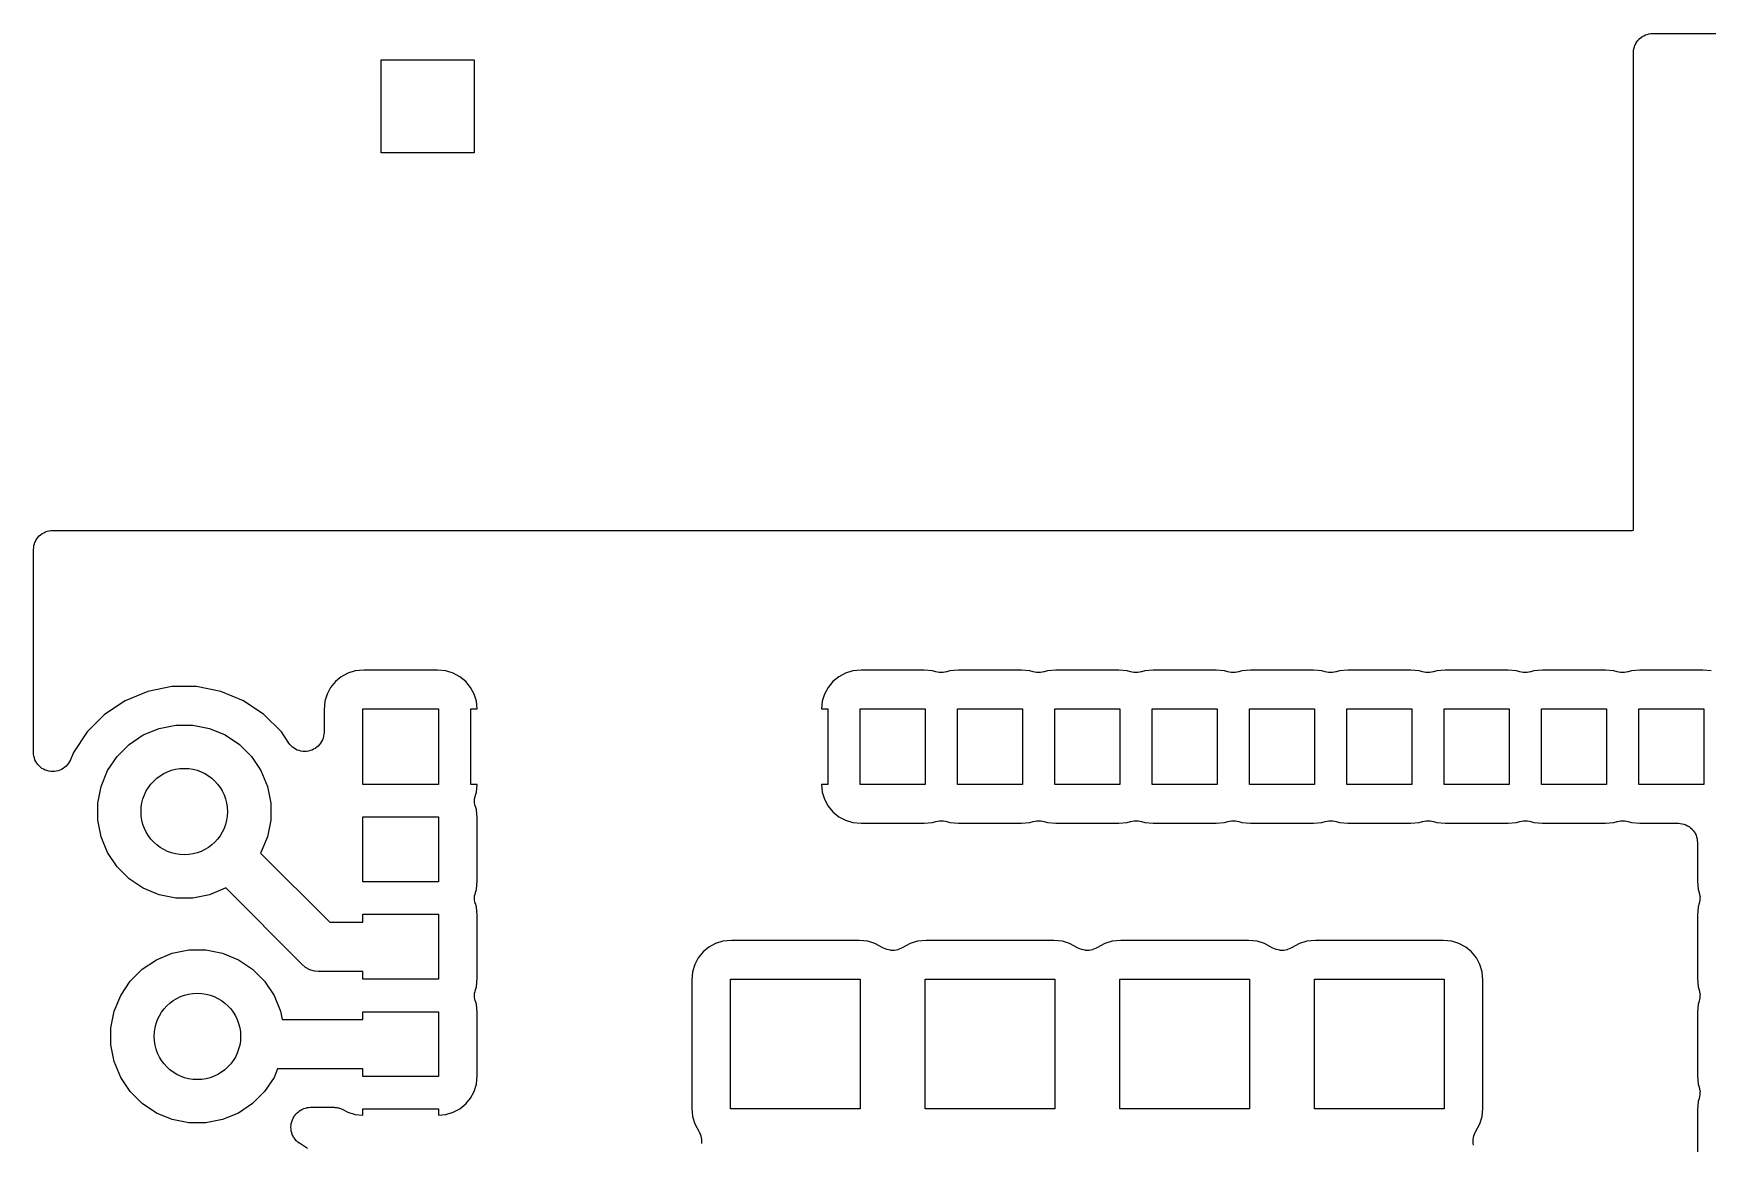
# Model space of a CAD drawing. Extents: x 1.98 to 5.9, y -3.93 to -1.98.
# Drawn here: x 1.9765 to 2.2812, y -2.1785 to -1.9765 of the extents above; entities that cross this region are included whole.
import ezdxf

# ---------------------------------------------------------------- set-up
doc = ezdxf.new("R2010")
doc.units = 0
doc.header["$MEASUREMENT"] = 0
doc.layers.add('BLACK', color=7, linetype='CONTINUOUS')

msp = doc.modelspace()

# ---------------------------------------------------------------- linework, layer by layer
at = {"layer": 'BLACK', "linetype": 'CONTINUOUS'}
for p, q in [((2.26854, -1.97776), (2.26875, -1.9775)), ((2.26875, -1.9775), (2.26876, -1.9775)), ((2.26876, -1.9775), (2.26877, -1.97749)), ((2.26877, -1.97749), (2.26902, -1.97728)), ((2.26902, -1.97728), (2.26928, -1.97707)), ((2.26928, -1.97707), (2.26929, -1.97707)), ((2.26929, -1.97707), (2.2693, -1.97706)), ((2.2693, -1.97706), (2.26959, -1.97691)), ((2.26959, -1.97691), (2.26988, -1.97675)), ((2.26988, -1.97675), (2.26989, -1.97675)), ((2.26989, -1.97675), (2.26991, -1.97674)), ((2.26991, -1.97674), (2.27022, -1.97665)), ((2.27022, -1.97665), (2.27054, -1.97655)), ((2.27054, -1.97655), (2.27055, -1.97655)), ((2.27055, -1.97655), (2.27056, -1.97655)), ((2.27056, -1.97655), (2.27089, -1.97652)), ((2.27089, -1.97652), (2.27122, -1.97649)), ((2.27122, -1.97649), (4.67924, -1.97649)), ((2.26772, -1.97994), (2.26775, -1.97961)), ((2.26772, -1.97996), (2.26772, -1.97994)), ((2.26772, -1.97999), (2.26772, -1.97996)), ((2.26772, -1.97996), (2.26772, -1.97996)), ((2.26772, -1.97996), (2.26772, -1.97996)), ((2.26772, -2.06676), (2.26772, -1.97999)), ((2.26775, -1.97961), (2.26779, -1.97928)), ((2.26779, -1.97926), (2.26789, -1.97895)), ((2.26779, -1.97927), (2.26779, -1.97926)), ((2.26779, -1.97928), (2.26779, -1.97927)), ((2.26789, -1.97895), (2.26799, -1.97863)), ((2.26799, -1.97863), (2.268, -1.97862)), ((2.268, -1.97861), (2.26816, -1.97832)), ((2.268, -1.97862), (2.268, -1.97861)), ((2.26816, -1.97832), (2.26831, -1.97803)), ((2.26831, -1.97803), (2.26832, -1.97802)), ((2.26832, -1.97802), (2.26833, -1.97801)), ((2.26833, -1.97801), (2.26854, -1.97776)), ((2.03976, -1.99823), (2.03976, -1.9813)), ((2.03976, -1.9813), (2.05669, -1.9813)), ((2.05669, -1.9813), (2.05669, -1.99823)), ((2.05669, -1.99823), (2.03976, -1.99823)), ((1.97677, -2.06905), (1.97693, -2.06876)), ((1.97693, -2.06876), (1.97709, -2.06847)), ((1.97709, -2.06846), (1.9771, -2.06845)), ((1.97709, -2.06847), (1.97709, -2.06846)), ((1.9771, -2.06845), (1.97731, -2.0682)), ((1.97731, -2.0682), (1.97752, -2.06795)), ((1.97752, -2.06795), (1.97753, -2.06794)), ((1.97753, -2.06794), (1.97754, -2.06793)), ((1.97754, -2.06793), (1.97779, -2.06772)), ((1.97779, -2.06772), (1.97805, -2.06751)), ((1.97805, -2.06751), (1.97806, -2.06751)), ((1.97806, -2.06751), (1.97807, -2.0675)), ((1.97807, -2.0675), (1.97836, -2.06735)), ((1.97836, -2.06735), (1.97865, -2.06719)), ((1.97865, -2.06719), (1.97867, -2.06719)), ((1.97867, -2.06719), (1.97868, -2.06718)), ((1.97868, -2.06718), (1.97899, -2.06709)), ((1.97899, -2.06709), (1.97931, -2.067)), ((1.97931, -2.067), (1.97932, -2.06699)), ((1.97932, -2.06699), (1.97933, -2.06699)), ((1.97933, -2.06699), (1.97966, -2.06696)), ((1.97966, -2.06696), (1.97999, -2.06693)), ((1.97999, -2.06693), (2.26754, -2.06693)), ((2.26754, -2.06693), (2.2677, -2.06691)), ((2.2677, -2.06691), (2.26772, -2.06676)), ((1.97649, -2.07038), (1.97653, -2.07005)), ((1.97649, -2.0704), (1.97649, -2.07038)), ((1.97649, -2.07041), (1.97649, -2.0704)), ((1.97649, -2.0704), (1.97649, -2.0704)), ((1.97649, -2.07043), (1.97649, -2.07041)), ((1.97649, -2.10734), (1.97649, -2.07043)), ((1.97653, -2.07005), (1.97656, -2.06973)), ((1.97656, -2.0697), (1.97666, -2.06939)), ((1.97656, -2.06971), (1.97656, -2.0697)), ((1.97656, -2.06973), (1.97656, -2.06971)), ((1.97666, -2.06939), (1.97676, -2.06907)), ((1.97676, -2.06907), (1.97677, -2.06906)), ((1.97677, -2.06906), (1.97677, -2.06905)), ((2.03373, -2.09291), (2.03251, -2.09356)), ((2.03505, -2.09251), (2.03373, -2.09291)), ((2.03659, -2.09236), (2.03505, -2.09251)), ((2.05002, -2.09236), (2.03659, -2.09236)), ((2.05157, -2.09251), (2.05002, -2.09236)), ((2.05289, -2.09291), (2.05157, -2.09251)), ((2.0541, -2.09356), (2.05289, -2.09291)), ((2.12428, -2.09291), (2.12306, -2.09356)), ((2.1256, -2.09251), (2.12428, -2.09291)), ((2.12714, -2.09236), (2.1256, -2.09251)), ((2.13861, -2.09236), (2.12714, -2.09236)), ((2.14015, -2.09251), (2.13861, -2.09236)), ((2.14072, -2.09268), (2.14015, -2.09251)), ((2.14103, -2.09274), (2.14072, -2.09268)), ((2.14135, -2.09281), (2.14103, -2.09274)), ((2.14137, -2.09281), (2.14135, -2.09281)), ((2.14139, -2.09282), (2.14137, -2.09281)), ((2.14171, -2.09282), (2.14139, -2.09282)), ((2.14203, -2.09282), (2.14171, -2.09282)), ((2.14205, -2.09282), (2.14203, -2.09282)), ((2.14207, -2.09282), (2.14205, -2.09282)), ((2.14239, -2.09275), (2.14207, -2.09282)), ((2.1427, -2.0927), (2.14239, -2.09275)), ((2.14274, -2.09268), (2.1427, -2.0927)), ((2.14275, -2.09268), (2.14274, -2.09268)), ((2.14274, -2.09268), (2.14274, -2.09268)), ((2.14274, -2.09268), (2.14274, -2.09268)), ((2.14331, -2.09251), (2.14275, -2.09268)), ((2.14486, -2.09236), (2.14331, -2.09251)), ((2.15632, -2.09236), (2.14486, -2.09236)), ((2.15787, -2.09251), (2.15632, -2.09236)), ((2.15843, -2.09268), (2.15787, -2.09251)), ((2.15875, -2.09274), (2.15843, -2.09268)), ((2.15906, -2.09281), (2.15875, -2.09274)), ((2.15908, -2.09281), (2.15906, -2.09281)), ((2.1591, -2.09282), (2.15908, -2.09281)), ((2.15942, -2.09282), (2.1591, -2.09282)), ((2.15975, -2.09282), (2.15942, -2.09282)), ((2.15977, -2.09282), (2.15975, -2.09282)), ((2.15979, -2.09282), (2.15977, -2.09282)), ((2.1601, -2.09275), (2.15979, -2.09282)), ((2.16042, -2.0927), (2.1601, -2.09275)), ((2.16046, -2.09268), (2.16042, -2.0927)), ((2.16103, -2.09251), (2.16046, -2.09268)), ((2.16046, -2.09268), (2.16046, -2.09268)), ((2.16046, -2.09268), (2.16046, -2.09268)), ((2.16046, -2.09268), (2.16046, -2.09268)), ((2.16257, -2.09236), (2.16103, -2.09251)), ((2.17404, -2.09236), (2.16257, -2.09236)), ((2.17558, -2.09251), (2.17404, -2.09236)), ((2.17615, -2.09268), (2.17558, -2.09251)), ((2.17646, -2.09274), (2.17615, -2.09268)), ((2.17678, -2.09281), (2.17646, -2.09274)), ((2.1768, -2.09281), (2.17678, -2.09281)), ((2.17682, -2.09282), (2.1768, -2.09281)), ((2.17714, -2.09282), (2.17682, -2.09282)), ((2.17746, -2.09282), (2.17714, -2.09282)), ((2.17748, -2.09282), (2.17746, -2.09282)), ((2.1775, -2.09282), (2.17748, -2.09282)), ((2.17782, -2.09275), (2.1775, -2.09282)), ((2.17813, -2.0927), (2.17782, -2.09275)), ((2.17817, -2.09268), (2.17813, -2.0927)), ((2.17818, -2.09268), (2.17817, -2.09268)), ((2.17817, -2.09268), (2.17817, -2.09268)), ((2.17817, -2.09268), (2.17817, -2.09268)), ((2.17875, -2.09251), (2.17818, -2.09268)), ((2.18029, -2.09236), (2.17875, -2.09251)), ((2.19176, -2.09236), (2.18029, -2.09236)), ((2.1933, -2.09251), (2.19176, -2.09236)), ((2.19387, -2.09268), (2.1933, -2.09251)), ((2.19418, -2.09274), (2.19387, -2.09268)), ((2.1945, -2.09281), (2.19418, -2.09274)), ((2.19452, -2.09281), (2.1945, -2.09281)), ((2.19454, -2.09282), (2.19452, -2.09281)), ((2.19486, -2.09282), (2.19454, -2.09282)), ((2.19518, -2.09282), (2.19486, -2.09282)), ((2.1952, -2.09282), (2.19518, -2.09282)), ((2.19522, -2.09282), (2.1952, -2.09282)), ((2.19554, -2.09275), (2.19522, -2.09282)), ((2.19585, -2.0927), (2.19554, -2.09275)), ((2.19589, -2.09268), (2.19585, -2.0927)), ((2.1959, -2.09268), (2.19589, -2.09268)), ((2.19589, -2.09268), (2.19589, -2.09268)), ((2.19589, -2.09268), (2.19589, -2.09268)), ((2.19646, -2.09251), (2.1959, -2.09268)), ((2.19801, -2.09236), (2.19646, -2.09251)), ((2.20947, -2.09236), (2.19801, -2.09236)), ((2.21102, -2.09251), (2.20947, -2.09236)), ((2.21158, -2.09268), (2.21102, -2.09251)), ((2.2119, -2.09274), (2.21158, -2.09268)), ((2.21221, -2.09281), (2.2119, -2.09274)), ((2.21223, -2.09281), (2.21221, -2.09281)), ((2.21225, -2.09282), (2.21223, -2.09281)), ((2.21257, -2.09282), (2.21225, -2.09282)), ((2.2129, -2.09282), (2.21257, -2.09282)), ((2.21292, -2.09282), (2.2129, -2.09282)), ((2.21294, -2.09282), (2.21292, -2.09282)), ((2.21325, -2.09275), (2.21294, -2.09282)), ((2.21357, -2.0927), (2.21325, -2.09275)), ((2.2136, -2.09268), (2.21357, -2.0927)), ((2.21361, -2.09268), (2.2136, -2.09268)), ((2.21418, -2.09251), (2.21361, -2.09268)), ((2.21361, -2.09268), (2.21361, -2.09268)), ((2.21361, -2.09268), (2.21361, -2.09268)), ((2.21572, -2.09236), (2.21418, -2.09251)), ((2.22719, -2.09236), (2.21572, -2.09236)), ((2.22873, -2.09251), (2.22719, -2.09236)), ((2.2293, -2.09268), (2.22873, -2.09251)), ((2.22961, -2.09274), (2.2293, -2.09268)), ((2.22993, -2.09281), (2.22961, -2.09274)), ((2.22995, -2.09281), (2.22993, -2.09281)), ((2.22997, -2.09282), (2.22995, -2.09281)), ((2.23029, -2.09282), (2.22997, -2.09282)), ((2.23061, -2.09282), (2.23029, -2.09282)), ((2.23063, -2.09282), (2.23061, -2.09282)), ((2.23065, -2.09282), (2.23063, -2.09282)), ((2.23097, -2.09275), (2.23065, -2.09282)), ((2.23128, -2.0927), (2.23097, -2.09275)), ((2.23132, -2.09268), (2.23128, -2.0927)), ((2.23133, -2.09268), (2.23132, -2.09268)), ((2.23132, -2.09268), (2.23132, -2.09268)), ((2.23132, -2.09268), (2.23132, -2.09268)), ((2.2319, -2.09251), (2.23133, -2.09268)), ((2.23344, -2.09236), (2.2319, -2.09251)), ((2.24491, -2.09236), (2.23344, -2.09236)), ((2.24645, -2.09251), (2.24491, -2.09236)), ((2.24702, -2.09268), (2.24645, -2.09251)), ((2.24733, -2.09274), (2.24702, -2.09268)), ((2.24765, -2.09281), (2.24733, -2.09274)), ((2.24767, -2.09281), (2.24765, -2.09281)), ((2.24769, -2.09282), (2.24767, -2.09281)), ((2.24801, -2.09282), (2.24769, -2.09282)), ((2.24833, -2.09282), (2.24801, -2.09282)), ((2.24835, -2.09282), (2.24833, -2.09282)), ((2.24837, -2.09282), (2.24835, -2.09282)), ((2.24869, -2.09275), (2.24837, -2.09282)), ((2.249, -2.0927), (2.24869, -2.09275)), ((2.24904, -2.09268), (2.249, -2.0927)), ((2.24905, -2.09268), (2.24904, -2.09268)), ((2.24904, -2.09268), (2.24904, -2.09268)), ((2.24904, -2.09268), (2.24904, -2.09268)), ((2.24961, -2.09251), (2.24905, -2.09268)), ((2.25116, -2.09236), (2.24961, -2.09251)), ((2.26262, -2.09236), (2.25116, -2.09236)), ((2.26417, -2.09251), (2.26262, -2.09236)), ((2.26473, -2.09268), (2.26417, -2.09251)), ((2.26505, -2.09274), (2.26473, -2.09268)), ((2.26536, -2.09281), (2.26505, -2.09274)), ((2.26538, -2.09281), (2.26536, -2.09281)), ((2.2654, -2.09282), (2.26538, -2.09281)), ((2.26572, -2.09282), (2.2654, -2.09282)), ((2.26605, -2.09282), (2.26572, -2.09282)), ((2.26607, -2.09282), (2.26605, -2.09282)), ((2.26608, -2.09282), (2.26607, -2.09282)), ((2.2664, -2.09275), (2.26608, -2.09282)), ((2.26672, -2.0927), (2.2664, -2.09275)), ((2.26675, -2.09268), (2.26672, -2.0927)), ((2.26676, -2.09268), (2.26675, -2.09268)), ((2.26733, -2.09251), (2.26676, -2.09268)), ((2.26676, -2.09268), (2.26676, -2.09268)), ((2.26676, -2.09268), (2.26676, -2.09268)), ((2.26887, -2.09236), (2.26733, -2.09251)), ((2.28034, -2.09236), (2.26887, -2.09236)), ((2.28188, -2.09251), (2.28034, -2.09236)), ((1.9973, -2.09624), (1.99316, -2.09795)), ((2.0017, -2.09536), (1.9973, -2.09624)), ((2.00618, -2.09536), (2.0017, -2.09536)), ((2.01057, -2.09624), (2.00618, -2.09536)), ((2.01471, -2.09795), (2.01057, -2.09624)), ((2.03057, -2.0955), (2.02992, -2.09672)), ((2.03144, -2.09444), (2.03057, -2.0955)), ((2.03251, -2.09356), (2.03144, -2.09444)), ((2.05517, -2.09444), (2.0541, -2.09356)), ((2.05605, -2.0955), (2.05517, -2.09444)), ((2.0567, -2.09672), (2.05605, -2.0955)), ((2.12112, -2.0955), (2.12047, -2.09672)), ((2.12199, -2.09444), (2.12112, -2.0955)), ((2.12306, -2.09356), (2.12199, -2.09444)), ((1.99316, -2.09795), (1.98944, -2.10044)), ((2.01844, -2.10044), (2.01471, -2.09795)), ((2.02952, -2.09804), (2.02937, -2.09958)), ((2.02992, -2.09672), (2.02952, -2.09804)), ((2.03642, -2.11319), (2.03642, -2.09941)), ((2.03642, -2.09941), (2.0502, -2.09941)), ((2.0502, -2.09941), (2.0502, -2.11319)), ((2.0561, -2.11319), (2.0561, -2.09941)), ((2.0561, -2.09941), (2.05723, -2.09941)), ((2.0571, -2.09804), (2.0567, -2.09672)), ((2.05723, -2.09941), (2.0571, -2.09804)), ((2.12007, -2.09804), (2.11993, -2.09941)), ((2.11993, -2.09941), (2.12106, -2.09941)), ((2.12047, -2.09672), (2.12007, -2.09804)), ((2.12106, -2.09941), (2.12106, -2.11319)), ((2.12697, -2.11319), (2.12697, -2.09941)), ((2.12697, -2.09941), (2.13878, -2.09941)), ((2.13878, -2.09941), (2.13878, -2.11319)), ((2.14469, -2.11319), (2.14469, -2.09941)), ((2.14469, -2.09941), (2.1565, -2.09941)), ((2.1565, -2.09941), (2.1565, -2.11319)), ((2.1624, -2.11319), (2.1624, -2.09941)), ((2.1624, -2.09941), (2.17421, -2.09941)), ((2.17421, -2.09941), (2.17421, -2.11319)), ((2.18012, -2.11319), (2.18012, -2.09941)), ((2.18012, -2.09941), (2.19193, -2.09941)), ((2.19193, -2.09941), (2.19193, -2.11319)), ((2.19783, -2.11319), (2.19783, -2.09941)), ((2.19783, -2.09941), (2.20965, -2.09941)), ((2.20965, -2.09941), (2.20965, -2.11319)), ((2.21555, -2.11319), (2.21555, -2.09941)), ((2.21555, -2.09941), (2.22736, -2.09941)), ((2.22736, -2.09941), (2.22736, -2.11319)), ((2.23327, -2.11319), (2.23327, -2.09941)), ((2.23327, -2.09941), (2.24508, -2.09941)), ((2.24508, -2.09941), (2.24508, -2.11319)), ((2.25098, -2.11319), (2.25098, -2.09941)), ((2.25098, -2.09941), (2.2628, -2.09941)), ((2.2628, -2.09941), (2.2628, -2.11319)), ((2.2687, -2.11319), (2.2687, -2.09941)), ((2.2687, -2.09941), (2.28051, -2.09941)), ((2.28051, -2.09941), (2.28051, -2.11319)), ((1.98944, -2.10044), (1.98627, -2.10361)), ((1.99934, -2.10297), (2.00239, -2.10236)), ((2.00239, -2.10236), (2.00549, -2.10236)), ((2.00549, -2.10236), (2.00853, -2.10297)), ((2.02161, -2.10361), (2.01844, -2.10044)), ((2.02937, -2.09958), (2.02937, -2.10368)), ((1.98627, -2.10361), (1.98378, -2.10734)), ((1.9939, -2.10588), (1.99648, -2.10415)), ((1.99648, -2.10415), (1.99934, -2.10297)), ((2.00853, -2.10297), (2.0114, -2.10415)), ((2.0114, -2.10415), (2.01398, -2.10588)), ((2.02296, -2.10563), (2.02161, -2.10361)), ((2.02892, -2.10536), (2.02876, -2.10565)), ((2.02908, -2.10506), (2.02892, -2.10536)), ((2.02909, -2.10506), (2.02908, -2.10506)), ((2.02908, -2.10506), (2.02908, -2.10506)), ((2.02919, -2.10472), (2.02909, -2.10506)), ((2.02929, -2.10441), (2.02919, -2.10472)), ((2.02933, -2.10405), (2.02929, -2.1044)), ((2.02929, -2.1044), (2.02929, -2.10441)), ((2.02929, -2.10441), (2.02929, -2.10441)), ((2.02937, -2.10373), (2.02933, -2.10405)), ((2.02937, -2.10368), (2.02937, -2.10372)), ((2.02937, -2.10372), (2.02937, -2.10372)), ((2.02937, -2.10372), (2.02937, -2.10373)), ((2.02937, -2.10373), (2.02937, -2.10373)), ((1.97652, -2.10767), (1.97649, -2.10734)), ((1.97655, -2.10801), (1.97652, -2.10767)), ((1.97655, -2.10802), (1.97655, -2.10801)), ((1.97665, -2.10834), (1.97655, -2.10802)), ((1.97655, -2.10802), (1.97655, -2.10802)), ((1.97675, -2.10867), (1.97665, -2.10834)), ((1.98378, -2.10734), (1.98322, -2.10868)), ((1.98998, -2.11065), (1.9917, -2.10807)), ((1.9917, -2.10807), (1.9939, -2.10588)), ((2.01398, -2.10588), (2.01617, -2.10807)), ((2.01617, -2.10807), (2.01789, -2.11065)), ((2.02317, -2.10588), (2.02296, -2.10563)), ((2.02338, -2.10615), (2.02317, -2.10588)), ((2.02339, -2.10615), (2.02338, -2.10615)), ((2.02339, -2.10616), (2.02339, -2.10615)), ((2.02365, -2.10637), (2.02339, -2.10616)), ((2.02391, -2.10659), (2.02365, -2.10637)), ((2.02392, -2.10659), (2.02391, -2.10659)), ((2.02391, -2.10659), (2.02391, -2.10659)), ((2.02421, -2.10675), (2.02392, -2.10659)), ((2.02451, -2.10691), (2.02421, -2.10675)), ((2.02452, -2.10691), (2.02451, -2.10691)), ((2.02451, -2.10691), (2.02451, -2.10691)), ((2.02484, -2.10701), (2.02452, -2.10691)), ((2.02516, -2.10711), (2.02484, -2.10701)), ((2.02517, -2.10711), (2.02516, -2.10711)), ((2.02517, -2.10712), (2.02517, -2.10711)), ((2.02551, -2.10715), (2.02517, -2.10712)), ((2.02584, -2.10718), (2.02551, -2.10715)), ((2.02585, -2.10718), (2.02584, -2.10718)), ((2.02619, -2.10715), (2.02585, -2.10718)), ((2.02585, -2.10718), (2.02585, -2.10718)), ((2.02652, -2.10712), (2.02619, -2.10715)), ((2.02653, -2.10712), (2.02652, -2.10712)), ((2.02686, -2.10702), (2.02653, -2.10712)), ((2.02653, -2.10712), (2.02653, -2.10712)), ((2.02718, -2.10693), (2.02686, -2.10702)), ((2.02719, -2.10693), (2.02718, -2.10693)), ((2.02718, -2.10693), (2.02718, -2.10693)), ((2.02748, -2.10677), (2.02719, -2.10693)), ((2.02778, -2.10661), (2.02748, -2.10677)), ((2.02779, -2.10661), (2.02778, -2.10661)), ((2.02805, -2.1064), (2.02779, -2.10661)), ((2.02779, -2.10661), (2.02779, -2.10661)), ((2.02832, -2.10619), (2.02805, -2.1064)), ((2.02853, -2.10593), (2.02832, -2.10618)), ((2.02832, -2.10618), (2.02832, -2.10618)), ((2.02832, -2.10618), (2.02832, -2.10619)), ((2.02875, -2.10566), (2.02853, -2.10593)), ((2.02876, -2.10566), (2.02875, -2.10566)), ((2.02876, -2.10565), (2.02876, -2.10566)), ((1.97692, -2.10898), (1.97675, -2.10867)), ((1.97675, -2.10867), (1.97675, -2.10867)), ((1.97675, -2.10867), (1.97675, -2.10867)), ((1.97707, -2.10927), (1.97692, -2.10898)), ((1.97707, -2.10928), (1.97707, -2.10927)), ((1.97707, -2.10927), (1.97707, -2.10927)), ((1.97729, -2.10955), (1.97707, -2.10928)), ((1.9775, -2.1098), (1.97729, -2.10955)), ((1.97776, -2.11002), (1.9775, -2.1098)), ((1.9775, -2.1098), (1.9775, -2.1098)), ((1.9775, -2.1098), (1.9775, -2.1098)), ((1.97803, -2.11024), (1.97776, -2.11002)), ((1.97833, -2.1104), (1.97803, -2.11024)), ((1.97803, -2.11024), (1.97803, -2.11024)), ((1.97803, -2.11024), (1.97803, -2.11024)), ((1.97863, -2.11056), (1.97833, -2.1104)), ((1.97895, -2.11066), (1.97863, -2.11056)), ((1.97863, -2.11056), (1.97863, -2.11056)), ((1.97863, -2.11056), (1.97863, -2.11056)), ((1.97928, -2.11077), (1.97895, -2.11066)), ((1.97962, -2.1108), (1.97928, -2.11077)), ((1.97928, -2.11077), (1.97928, -2.11077)), ((1.97928, -2.11077), (1.97928, -2.11077)), ((1.97996, -2.11084), (1.97962, -2.1108)), ((1.9803, -2.11081), (1.97996, -2.11084)), ((1.97996, -2.11084), (1.97996, -2.11084)), ((1.97996, -2.11084), (1.97996, -2.11084)), ((1.98064, -2.11078), (1.9803, -2.11081)), ((1.98097, -2.11068), (1.98064, -2.11078)), ((1.98064, -2.11078), (1.98064, -2.11078)), ((1.98064, -2.11078), (1.98064, -2.11078)), ((1.98129, -2.11059), (1.98097, -2.11068)), ((1.9813, -2.11058), (1.98129, -2.11059)), ((1.98159, -2.11043), (1.9813, -2.11058)), ((1.9813, -2.11058), (1.9813, -2.11058)), ((1.9819, -2.11027), (1.98159, -2.11043)), ((1.98218, -2.11005), (1.9819, -2.11027)), ((1.9819, -2.11027), (1.9819, -2.11027)), ((1.9819, -2.11027), (1.9819, -2.11027)), ((1.98243, -2.10984), (1.98218, -2.11005)), ((1.98244, -2.10984), (1.98243, -2.10984)), ((1.98243, -2.10984), (1.98243, -2.10984)), ((1.98267, -2.10956), (1.98244, -2.10984)), ((1.98287, -2.10932), (1.98267, -2.10956)), ((1.98288, -2.10932), (1.98287, -2.10932)), ((1.98287, -2.10932), (1.98287, -2.10932)), ((1.98305, -2.109), (1.98288, -2.10932)), ((1.9832, -2.10872), (1.98305, -2.109)), ((1.98321, -2.10872), (1.9832, -2.10872)), ((1.9832, -2.10872), (1.9832, -2.10872)), ((1.98322, -2.10868), (1.98321, -2.10872)), ((1.98321, -2.10872), (1.98321, -2.10872)), ((1.98879, -2.11352), (1.98998, -2.11065)), ((2.01789, -2.11065), (2.01908, -2.11352)), ((1.98819, -2.11656), (1.98879, -2.11352)), ((2.01908, -2.11352), (2.01969, -2.11656)), ((2.0502, -2.11319), (2.03642, -2.11319)), ((2.05723, -2.11319), (2.0561, -2.11319)), ((2.05692, -2.11513), (2.0571, -2.11456)), ((2.0571, -2.11456), (2.05723, -2.11319)), ((2.12106, -2.11319), (2.11993, -2.11319)), ((2.11993, -2.11319), (2.12007, -2.11456)), ((2.12007, -2.11456), (2.12047, -2.11588)), ((2.13878, -2.11319), (2.12697, -2.11319)), ((2.1565, -2.11319), (2.14469, -2.11319)), ((2.17421, -2.11319), (2.1624, -2.11319)), ((2.19193, -2.11319), (2.18012, -2.11319)), ((2.20965, -2.11319), (2.19783, -2.11319)), ((2.22736, -2.11319), (2.21555, -2.11319)), ((2.24508, -2.11319), (2.23327, -2.11319)), ((2.2628, -2.11319), (2.25098, -2.11319)), ((2.28051, -2.11319), (2.2687, -2.11319)), ((1.98819, -2.11966), (1.98819, -2.11656)), ((2.01969, -2.11656), (2.01969, -2.11966)), ((2.05679, -2.11576), (2.05686, -2.11544)), ((2.05679, -2.11578), (2.05679, -2.11576)), ((2.05679, -2.1158), (2.05679, -2.11578)), ((2.05679, -2.11612), (2.05679, -2.1158)), ((2.05679, -2.11644), (2.05679, -2.11612)), ((2.05679, -2.11646), (2.05679, -2.11644)), ((2.05679, -2.11648), (2.05679, -2.11646)), ((2.05685, -2.1168), (2.05679, -2.11648)), ((2.05691, -2.11711), (2.05685, -2.1168)), ((2.05686, -2.11544), (2.05692, -2.11513)), ((2.05692, -2.11715), (2.05691, -2.11711)), ((2.05692, -2.11716), (2.05692, -2.11715)), ((2.05692, -2.11715), (2.05692, -2.11715)), ((2.05692, -2.11715), (2.05692, -2.11715)), ((2.0571, -2.11772), (2.05692, -2.11716)), ((2.12047, -2.11588), (2.12112, -2.1171)), ((2.12112, -2.1171), (2.12199, -2.11816)), ((1.98879, -2.1227), (1.98819, -2.11966)), ((2.01969, -2.11966), (2.01908, -2.1227)), ((2.03642, -2.13091), (2.03642, -2.11909)), ((2.03642, -2.11909), (2.0502, -2.11909)), ((2.0502, -2.11909), (2.0502, -2.13091)), ((2.05725, -2.11927), (2.0571, -2.11772)), ((2.05725, -2.13073), (2.05725, -2.11927)), ((2.12199, -2.11816), (2.12306, -2.11904)), ((2.12306, -2.11904), (2.12428, -2.11969)), ((2.12428, -2.11969), (2.1256, -2.12009)), ((2.1256, -2.12009), (2.12714, -2.12024)), ((2.12714, -2.12024), (2.13861, -2.12024)), ((2.13861, -2.12024), (2.14015, -2.12009)), ((2.14015, -2.12009), (2.14072, -2.11992)), ((2.14072, -2.11992), (2.14072, -2.11991)), ((2.14072, -2.11991), (2.14073, -2.11991)), ((2.14073, -2.11991), (2.14076, -2.1199)), ((2.14073, -2.11991), (2.14073, -2.11991)), ((2.14076, -2.1199), (2.14108, -2.11984)), ((2.14108, -2.11984), (2.1414, -2.11978)), ((2.1414, -2.11978), (2.14142, -2.11978)), ((2.14142, -2.11978), (2.14143, -2.11978)), ((2.14143, -2.11978), (2.14176, -2.11978)), ((2.14176, -2.11978), (2.14208, -2.11978)), ((2.14208, -2.11978), (2.1421, -2.11979)), ((2.1421, -2.11979), (2.14212, -2.11979)), ((2.14212, -2.11979), (2.14243, -2.11985)), ((2.14243, -2.11985), (2.14275, -2.11992)), ((2.14275, -2.11992), (2.14331, -2.12009)), ((2.14331, -2.12009), (2.14486, -2.12024)), ((2.14486, -2.12024), (2.15632, -2.12024)), ((2.15632, -2.12024), (2.15787, -2.12009)), ((2.15787, -2.12009), (2.15843, -2.11992)), ((2.15843, -2.11992), (2.15844, -2.11991)), ((2.15844, -2.11991), (2.15848, -2.1199)), ((2.15844, -2.11991), (2.15844, -2.11991)), ((2.15844, -2.11991), (2.15844, -2.11991)), ((2.15848, -2.1199), (2.1588, -2.11984)), ((2.1588, -2.11984), (2.15911, -2.11978)), ((2.15911, -2.11978), (2.15913, -2.11978)), ((2.15913, -2.11978), (2.15915, -2.11978)), ((2.15915, -2.11978), (2.15947, -2.11978)), ((2.15947, -2.11978), (2.15979, -2.11978)), ((2.15979, -2.11978), (2.15981, -2.11979)), ((2.15981, -2.11979), (2.15983, -2.11979)), ((2.15983, -2.11979), (2.16015, -2.11985)), ((2.16015, -2.11985), (2.16046, -2.11992)), ((2.16046, -2.11992), (2.16103, -2.12009)), ((2.16103, -2.12009), (2.16257, -2.12024)), ((2.16257, -2.12024), (2.17404, -2.12024)), ((2.17404, -2.12024), (2.17558, -2.12009)), ((2.17558, -2.12009), (2.17615, -2.11992)), ((2.17615, -2.11992), (2.17616, -2.11991)), ((2.17616, -2.11991), (2.1762, -2.1199)), ((2.17616, -2.11991), (2.17616, -2.11991)), ((2.17616, -2.11991), (2.17616, -2.11991)), ((2.1762, -2.1199), (2.17651, -2.11984)), ((2.17651, -2.11984), (2.17683, -2.11978)), ((2.17683, -2.11978), (2.17685, -2.11978)), ((2.17685, -2.11978), (2.17687, -2.11978)), ((2.17687, -2.11978), (2.17719, -2.11978)), ((2.17719, -2.11978), (2.17751, -2.11978)), ((2.17751, -2.11978), (2.17753, -2.11979)), ((2.17753, -2.11979), (2.17755, -2.11979)), ((2.17755, -2.11979), (2.17787, -2.11985)), ((2.17787, -2.11985), (2.17818, -2.11992)), ((2.17818, -2.11992), (2.17875, -2.12009)), ((2.17875, -2.12009), (2.18029, -2.12024)), ((2.18029, -2.12024), (2.19176, -2.12024)), ((2.19176, -2.12024), (2.1933, -2.12009)), ((2.1933, -2.12009), (2.19387, -2.11992)), ((2.19387, -2.11992), (2.19387, -2.11991)), ((2.19387, -2.11991), (2.19387, -2.11991)), ((2.19387, -2.11991), (2.19388, -2.11991)), ((2.19388, -2.11991), (2.19391, -2.1199)), ((2.19391, -2.1199), (2.19423, -2.11984)), ((2.19423, -2.11984), (2.19454, -2.11978)), ((2.19454, -2.11978), (2.19456, -2.11978)), ((2.19456, -2.11978), (2.19458, -2.11978)), ((2.19458, -2.11978), (2.19491, -2.11978)), ((2.19491, -2.11978), (2.19523, -2.11978)), ((2.19523, -2.11978), (2.19525, -2.11979)), ((2.19525, -2.11979), (2.19527, -2.11979)), ((2.19527, -2.11979), (2.19558, -2.11985)), ((2.19558, -2.11985), (2.1959, -2.11992)), ((2.1959, -2.11992), (2.19646, -2.12009)), ((2.19646, -2.12009), (2.19801, -2.12024)), ((2.19801, -2.12024), (2.20947, -2.12024)), ((2.20947, -2.12024), (2.21102, -2.12009)), ((2.21102, -2.12009), (2.21158, -2.11992)), ((2.21158, -2.11992), (2.21159, -2.11991)), ((2.21159, -2.11991), (2.21163, -2.1199)), ((2.21159, -2.11991), (2.21159, -2.11991)), ((2.21159, -2.11991), (2.21159, -2.11991)), ((2.21163, -2.1199), (2.21194, -2.11984)), ((2.21194, -2.11984), (2.21226, -2.11978)), ((2.21226, -2.11978), (2.21228, -2.11978)), ((2.21228, -2.11978), (2.2123, -2.11978)), ((2.2123, -2.11978), (2.21262, -2.11978)), ((2.21262, -2.11978), (2.21294, -2.11978)), ((2.21294, -2.11978), (2.21296, -2.11979)), ((2.21296, -2.11979), (2.21298, -2.11979)), ((2.21298, -2.11979), (2.2133, -2.11985)), ((2.2133, -2.11985), (2.21361, -2.11992)), ((2.21361, -2.11992), (2.21418, -2.12009)), ((2.21418, -2.12009), (2.21572, -2.12024)), ((2.21572, -2.12024), (2.22719, -2.12024)), ((2.22719, -2.12024), (2.22873, -2.12009)), ((2.22873, -2.12009), (2.2293, -2.11992)), ((2.2293, -2.11992), (2.22931, -2.11991)), ((2.22931, -2.11991), (2.22935, -2.1199)), ((2.22931, -2.11991), (2.22931, -2.11991)), ((2.22931, -2.11991), (2.22931, -2.11991)), ((2.22935, -2.1199), (2.22966, -2.11984)), ((2.22966, -2.11984), (2.22998, -2.11978)), ((2.22998, -2.11978), (2.23, -2.11978)), ((2.23, -2.11978), (2.23002, -2.11978)), ((2.23002, -2.11978), (2.23034, -2.11978)), ((2.23034, -2.11978), (2.23066, -2.11978)), ((2.23066, -2.11978), (2.23068, -2.11979)), ((2.23068, -2.11979), (2.2307, -2.11979)), ((2.2307, -2.11979), (2.23102, -2.11985)), ((2.23102, -2.11985), (2.23133, -2.11992)), ((2.23133, -2.11992), (2.2319, -2.12009)), ((2.2319, -2.12009), (2.23344, -2.12024)), ((2.23344, -2.12024), (2.24491, -2.12024)), ((2.24491, -2.12024), (2.24645, -2.12009)), ((2.24645, -2.12009), (2.24702, -2.11992)), ((2.24702, -2.11992), (2.24702, -2.11991)), ((2.24702, -2.11991), (2.24702, -2.11991)), ((2.24702, -2.11991), (2.24703, -2.11991)), ((2.24703, -2.11991), (2.24706, -2.1199)), ((2.24706, -2.1199), (2.24738, -2.11984)), ((2.24738, -2.11984), (2.24769, -2.11978)), ((2.24769, -2.11978), (2.24771, -2.11978)), ((2.24771, -2.11978), (2.24773, -2.11978)), ((2.24773, -2.11978), (2.24806, -2.11978)), ((2.24806, -2.11978), (2.24838, -2.11978)), ((2.24838, -2.11978), (2.2484, -2.11979)), ((2.2484, -2.11979), (2.24842, -2.11979)), ((2.24842, -2.11979), (2.24873, -2.11985)), ((2.24873, -2.11985), (2.24905, -2.11992)), ((2.24905, -2.11992), (2.24961, -2.12009)), ((2.24961, -2.12009), (2.25116, -2.12024)), ((2.25116, -2.12024), (2.26262, -2.12024)), ((2.26262, -2.12024), (2.26417, -2.12009)), ((2.26417, -2.12009), (2.26473, -2.11992)), ((2.26473, -2.11992), (2.26474, -2.11991)), ((2.26474, -2.11991), (2.26478, -2.1199)), ((2.26474, -2.11991), (2.26474, -2.11991)), ((2.26474, -2.11991), (2.26474, -2.11991)), ((2.26478, -2.1199), (2.26509, -2.11984)), ((2.26509, -2.11984), (2.26541, -2.11978)), ((2.26541, -2.11978), (2.26543, -2.11978)), ((2.26543, -2.11978), (2.26545, -2.11978)), ((2.26545, -2.11978), (2.26577, -2.11978)), ((2.26577, -2.11978), (2.26609, -2.11978)), ((2.26609, -2.11978), (2.26611, -2.11979)), ((2.26611, -2.11979), (2.26613, -2.11979)), ((2.26613, -2.11979), (2.26645, -2.11985)), ((2.26645, -2.11985), (2.26676, -2.11992)), ((2.26676, -2.11992), (2.26733, -2.12009)), ((2.26733, -2.12009), (2.26887, -2.12024)), ((2.26887, -2.12024), (2.27587, -2.12024)), ((2.27587, -2.12024), (2.27589, -2.12024)), ((2.27589, -2.12024), (2.27589, -2.12024)), ((2.27589, -2.12024), (2.27589, -2.12024)), ((2.27589, -2.12024), (2.27592, -2.12024)), ((2.27592, -2.12024), (2.27624, -2.12028)), ((2.27624, -2.12028), (2.27657, -2.12031)), ((2.27657, -2.12031), (2.27658, -2.12031)), ((2.27658, -2.12031), (2.27659, -2.12032)), ((2.27659, -2.12032), (2.27691, -2.12042)), ((2.27691, -2.12042), (2.27722, -2.12051)), ((2.27722, -2.12051), (2.27723, -2.12052)), ((2.27723, -2.12052), (2.27725, -2.12052)), ((2.27725, -2.12052), (2.27754, -2.12068)), ((2.27754, -2.12068), (2.27782, -2.12084)), ((1.98998, -2.12557), (1.98879, -2.1227)), ((2.01908, -2.1227), (2.01789, -2.12557)), ((2.27782, -2.12084), (2.27783, -2.12085)), ((2.27783, -2.12085), (2.27784, -2.12085)), ((2.27784, -2.12085), (2.2781, -2.12107)), ((2.2781, -2.12107), (2.27835, -2.12127)), ((2.27835, -2.12127), (2.27836, -2.12128)), ((2.27836, -2.12128), (2.27837, -2.12129)), ((2.27837, -2.12129), (2.27857, -2.12155)), ((2.27857, -2.12155), (2.27878, -2.1218)), ((2.27878, -2.1218), (2.27879, -2.12181)), ((2.27879, -2.12181), (2.2788, -2.12182)), ((2.2788, -2.12182), (2.27895, -2.12211)), ((2.27895, -2.12211), (2.2791, -2.12241)), ((2.2791, -2.12241), (2.27911, -2.12242)), ((2.27911, -2.12242), (2.27911, -2.12243)), ((2.27911, -2.12243), (2.2792, -2.12275)), ((2.2792, -2.12275), (2.2793, -2.12306)), ((2.2793, -2.12306), (2.2793, -2.12307)), ((2.2793, -2.12307), (2.2793, -2.12308)), ((2.2793, -2.12308), (2.27933, -2.12341)), ((2.27933, -2.12341), (2.27937, -2.12374)), ((2.27937, -2.12374), (2.27937, -2.13073)), ((1.9917, -2.12815), (1.98998, -2.12557)), ((2.01789, -2.12557), (2.01784, -2.12565)), ((2.01784, -2.12565), (2.03041, -2.13822)), ((1.9939, -2.13034), (1.9917, -2.12815)), ((1.99648, -2.13207), (1.9939, -2.13034)), ((1.99934, -2.13325), (1.99648, -2.13207)), ((2.0114, -2.13207), (2.00853, -2.13325)), ((2.01148, -2.13201), (2.0114, -2.13207)), ((2.02521, -2.14574), (2.01148, -2.13201)), ((2.0502, -2.13091), (2.03642, -2.13091)), ((2.05686, -2.13316), (2.05692, -2.13284)), ((2.05692, -2.13284), (2.0571, -2.13228)), ((2.0571, -2.13228), (2.05725, -2.13073)), ((2.27937, -2.13073), (2.27952, -2.13228)), ((2.27952, -2.13228), (2.27969, -2.13284)), ((2.27969, -2.13284), (2.27969, -2.13285)), ((2.27969, -2.13285), (2.27969, -2.13285)), ((2.27969, -2.13285), (2.27969, -2.13285)), ((2.27969, -2.13285), (2.2797, -2.13289)), ((2.2797, -2.13289), (2.27976, -2.1332)), ((2.00239, -2.13386), (1.99934, -2.13325)), ((2.00549, -2.13386), (2.00239, -2.13386)), ((2.00853, -2.13325), (2.00549, -2.13386)), ((2.05679, -2.13347), (2.05686, -2.13316)), ((2.05679, -2.13349), (2.05679, -2.13347)), ((2.05679, -2.13351), (2.05679, -2.13349)), ((2.05679, -2.13383), (2.05679, -2.13351)), ((2.05679, -2.13416), (2.05679, -2.13383)), ((2.05679, -2.13418), (2.05679, -2.13416)), ((2.05679, -2.1342), (2.05679, -2.13418)), ((2.05685, -2.13451), (2.05679, -2.1342)), ((2.05691, -2.13483), (2.05685, -2.13451)), ((2.05692, -2.13486), (2.05691, -2.13483)), ((2.05692, -2.13487), (2.05692, -2.13486)), ((2.0571, -2.13544), (2.05692, -2.13487)), ((2.05692, -2.13487), (2.05692, -2.13487)), ((2.05692, -2.13487), (2.05692, -2.13487)), ((2.05725, -2.13698), (2.0571, -2.13544)), ((2.27952, -2.13544), (2.27937, -2.13698)), ((2.27969, -2.13487), (2.27952, -2.13544)), ((2.27975, -2.13456), (2.27969, -2.13487)), ((2.27982, -2.13424), (2.27975, -2.13456)), ((2.27976, -2.1332), (2.27982, -2.13352)), ((2.27982, -2.13352), (2.27982, -2.13354)), ((2.27982, -2.13354), (2.27983, -2.13356)), ((2.27983, -2.13356), (2.27982, -2.13388)), ((2.27982, -2.13388), (2.27982, -2.1342)), ((2.27982, -2.1342), (2.27982, -2.13422)), ((2.27982, -2.13422), (2.27982, -2.13424)), ((2.03041, -2.13822), (2.03642, -2.13822)), ((2.03642, -2.13822), (2.03642, -2.13681)), ((2.03642, -2.13681), (2.0502, -2.13681)), ((2.0502, -2.13681), (2.0502, -2.14862)), ((2.05725, -2.14845), (2.05725, -2.13698)), ((2.27937, -2.13698), (2.27937, -2.14845)), ((2.10197, -2.14172), (2.10065, -2.14212)), ((2.10352, -2.14157), (2.10197, -2.14172)), ((2.1268, -2.14157), (2.10352, -2.14157)), ((2.12834, -2.14172), (2.1268, -2.14157)), ((2.12966, -2.14212), (2.12834, -2.14172)), ((2.13741, -2.14172), (2.13609, -2.14212)), ((2.13895, -2.14157), (2.13741, -2.14172)), ((2.16223, -2.14157), (2.13895, -2.14157)), ((2.16377, -2.14172), (2.16223, -2.14157)), ((2.16509, -2.14212), (2.16377, -2.14172)), ((2.17284, -2.14172), (2.17152, -2.14212)), ((2.17438, -2.14157), (2.17284, -2.14172)), ((2.19766, -2.14157), (2.17438, -2.14157)), ((2.19921, -2.14172), (2.19766, -2.14157)), ((2.20053, -2.14212), (2.19921, -2.14172)), ((2.20827, -2.14172), (2.20695, -2.14212)), ((2.20982, -2.14157), (2.20827, -2.14172)), ((2.2331, -2.14157), (2.20982, -2.14157)), ((2.23464, -2.14172), (2.2331, -2.14157)), ((2.23596, -2.14212), (2.23464, -2.14172)), ((1.99628, -2.1468), (1.99886, -2.14508)), ((1.99886, -2.14508), (2.00173, -2.14389)), ((2.00173, -2.14389), (2.00477, -2.14328)), ((2.00477, -2.14328), (2.00787, -2.14328)), ((2.00787, -2.14328), (2.01092, -2.14389)), ((2.01092, -2.14389), (2.01378, -2.14508)), ((2.01378, -2.14508), (2.01636, -2.1468)), ((2.0975, -2.14471), (2.09685, -2.14593)), ((2.09837, -2.14365), (2.0975, -2.14471)), ((2.09944, -2.14277), (2.09837, -2.14365)), ((2.10065, -2.14212), (2.09944, -2.14277)), ((2.13111, -2.1429), (2.12966, -2.14212)), ((2.1312, -2.14296), (2.13111, -2.1429)), ((2.13121, -2.14296), (2.1312, -2.14296)), ((2.13122, -2.14297), (2.13121, -2.14296)), ((2.13153, -2.1431), (2.13122, -2.14297)), ((2.13183, -2.14322), (2.13153, -2.1431)), ((2.13184, -2.14323), (2.13183, -2.14322)), ((2.13185, -2.14323), (2.13184, -2.14323)), ((2.13218, -2.1433), (2.13185, -2.14323)), ((2.13249, -2.14336), (2.13218, -2.1433)), ((2.13251, -2.14336), (2.13249, -2.14336)), ((2.13252, -2.14337), (2.13251, -2.14336)), ((2.13285, -2.14337), (2.13252, -2.14337)), ((2.13318, -2.14337), (2.13285, -2.14337)), ((2.13319, -2.14337), (2.13318, -2.14337)), ((2.13321, -2.14337), (2.13319, -2.14337)), ((2.13353, -2.14331), (2.13321, -2.14337)), ((2.13385, -2.14325), (2.13353, -2.14331)), ((2.13386, -2.14324), (2.13385, -2.14325)), ((2.13388, -2.14324), (2.13386, -2.14324)), ((2.13418, -2.14311), (2.13388, -2.14324)), ((2.13448, -2.14299), (2.13418, -2.14311)), ((2.13449, -2.14299), (2.13448, -2.14299)), ((2.13451, -2.14298), (2.13449, -2.14299)), ((2.13461, -2.14291), (2.13451, -2.14298)), ((2.13609, -2.14212), (2.13461, -2.14291)), ((2.16655, -2.1429), (2.16509, -2.14212)), ((2.16663, -2.14296), (2.16655, -2.1429)), ((2.16664, -2.14296), (2.16663, -2.14296)), ((2.16666, -2.14297), (2.16664, -2.14296)), ((2.16696, -2.1431), (2.16666, -2.14297)), ((2.16726, -2.14322), (2.16696, -2.1431)), ((2.16727, -2.14323), (2.16726, -2.14322)), ((2.16729, -2.14323), (2.16727, -2.14323)), ((2.16761, -2.1433), (2.16729, -2.14323)), ((2.16793, -2.14336), (2.16761, -2.1433)), ((2.16794, -2.14336), (2.16793, -2.14336)), ((2.16796, -2.14337), (2.16794, -2.14336)), ((2.16828, -2.14337), (2.16796, -2.14337)), ((2.16861, -2.14337), (2.16828, -2.14337)), ((2.16862, -2.14337), (2.16861, -2.14337)), ((2.16864, -2.14337), (2.16862, -2.14337)), ((2.16896, -2.14331), (2.16864, -2.14337)), ((2.16928, -2.14325), (2.16896, -2.14331)), ((2.16929, -2.14324), (2.16928, -2.14325)), ((2.16931, -2.14324), (2.16929, -2.14324)), ((2.16961, -2.14311), (2.16931, -2.14324)), ((2.16992, -2.14299), (2.16961, -2.14311)), ((2.16993, -2.14299), (2.16992, -2.14299)), ((2.16994, -2.14298), (2.16993, -2.14299)), ((2.17004, -2.14291), (2.16994, -2.14298)), ((2.17152, -2.14212), (2.17004, -2.14291)), ((2.20198, -2.1429), (2.20053, -2.14212)), ((2.20206, -2.14296), (2.20198, -2.1429)), ((2.20208, -2.14296), (2.20206, -2.14296)), ((2.20209, -2.14297), (2.20208, -2.14296)), ((2.20239, -2.1431), (2.20209, -2.14297)), ((2.20269, -2.14322), (2.20239, -2.1431)), ((2.20271, -2.14323), (2.20269, -2.14322)), ((2.20272, -2.14323), (2.20271, -2.14323)), ((2.20304, -2.1433), (2.20272, -2.14323)), ((2.20336, -2.14336), (2.20304, -2.1433)), ((2.20337, -2.14336), (2.20336, -2.14336)), ((2.20339, -2.14337), (2.20337, -2.14336)), ((2.20372, -2.14337), (2.20339, -2.14337)), ((2.20404, -2.14337), (2.20372, -2.14337)), ((2.20406, -2.14337), (2.20404, -2.14337)), ((2.20407, -2.14337), (2.20406, -2.14337)), ((2.20439, -2.14331), (2.20407, -2.14337)), ((2.20471, -2.14325), (2.20439, -2.14331)), ((2.20473, -2.14324), (2.20471, -2.14325)), ((2.20474, -2.14324), (2.20473, -2.14324)), ((2.20505, -2.14311), (2.20474, -2.14324)), ((2.20535, -2.14299), (2.20505, -2.14311)), ((2.20536, -2.14299), (2.20535, -2.14299)), ((2.20537, -2.14298), (2.20536, -2.14299)), ((2.20547, -2.14291), (2.20537, -2.14298)), ((2.20695, -2.14212), (2.20547, -2.14291)), ((2.23718, -2.14277), (2.23596, -2.14212)), ((2.23824, -2.14365), (2.23718, -2.14277)), ((2.23912, -2.14471), (2.23824, -2.14365)), ((2.23977, -2.14593), (2.23912, -2.14471)), ((1.99409, -2.14899), (1.99628, -2.1468)), ((2.01636, -2.1468), (2.01856, -2.14899)), ((2.02535, -2.14591), (2.02521, -2.14574)), ((2.02603, -2.14648), (2.02535, -2.14591)), ((2.02681, -2.14689), (2.02603, -2.14648)), ((2.02739, -2.14707), (2.02681, -2.14689)), ((2.02766, -2.14715), (2.02739, -2.14707)), ((2.02775, -2.14716), (2.02766, -2.14715)), ((2.02832, -2.14722), (2.02775, -2.14716)), ((2.02854, -2.14724), (2.02832, -2.14722)), ((2.02832, -2.14722), (2.02832, -2.14722)), ((2.02876, -2.14722), (2.02854, -2.14724)), ((2.03642, -2.14722), (2.02876, -2.14722)), ((2.03642, -2.14862), (2.03642, -2.14722)), ((2.09645, -2.14725), (2.0963, -2.14879)), ((2.09685, -2.14593), (2.09645, -2.14725)), ((2.24017, -2.14725), (2.23977, -2.14593)), ((2.24032, -2.14879), (2.24017, -2.14725)), ((1.99237, -2.15157), (1.99409, -2.14899)), ((2.01856, -2.14899), (2.02028, -2.15157)), ((2.0502, -2.14862), (2.03642, -2.14862)), ((2.05679, -2.15119), (2.05686, -2.15087)), ((2.05679, -2.15121), (2.05679, -2.15119)), ((2.05679, -2.15123), (2.05679, -2.15121)), ((2.05686, -2.15087), (2.05692, -2.15056)), ((2.05692, -2.15056), (2.0571, -2.14999)), ((2.0571, -2.14999), (2.05725, -2.14845)), ((2.0963, -2.14879), (2.0963, -2.17207)), ((2.10335, -2.17224), (2.10335, -2.14862)), ((2.10335, -2.14862), (2.12697, -2.14862)), ((2.12697, -2.14862), (2.12697, -2.17224)), ((2.13878, -2.17224), (2.13878, -2.14862)), ((2.13878, -2.14862), (2.1624, -2.14862)), ((2.1624, -2.14862), (2.1624, -2.17224)), ((2.17421, -2.17224), (2.17421, -2.14862)), ((2.17421, -2.14862), (2.19783, -2.14862)), ((2.19783, -2.14862), (2.19783, -2.17224)), ((2.20965, -2.17224), (2.20965, -2.14862)), ((2.20965, -2.14862), (2.23327, -2.14862)), ((2.23327, -2.14862), (2.23327, -2.17224)), ((2.24032, -2.17207), (2.24032, -2.14879)), ((2.27937, -2.14845), (2.27952, -2.14999)), ((2.27952, -2.14999), (2.27969, -2.15056)), ((2.27969, -2.15056), (2.27969, -2.15057)), ((2.27969, -2.15057), (2.27969, -2.15057)), ((2.27969, -2.15057), (2.27969, -2.15057)), ((2.27969, -2.15057), (2.2797, -2.15061)), ((2.2797, -2.15061), (2.27976, -2.15092)), ((2.27976, -2.15092), (2.27982, -2.15124)), ((1.99118, -2.15444), (1.99237, -2.15157)), ((2.02028, -2.15157), (2.02147, -2.15444)), ((2.05679, -2.15155), (2.05679, -2.15123)), ((2.05679, -2.15187), (2.05679, -2.15155)), ((2.05679, -2.15189), (2.05679, -2.15187)), ((2.05679, -2.15191), (2.05679, -2.15189)), ((2.05685, -2.15223), (2.05679, -2.15191)), ((2.05691, -2.15254), (2.05685, -2.15223)), ((2.05692, -2.15258), (2.05691, -2.15254)), ((2.05692, -2.15259), (2.05692, -2.15258)), ((2.05692, -2.15258), (2.05692, -2.15258)), ((2.05692, -2.15258), (2.05692, -2.15258)), ((2.0571, -2.15316), (2.05692, -2.15259)), ((2.05725, -2.1547), (2.0571, -2.15316)), ((2.27952, -2.15316), (2.27937, -2.1547)), ((2.27969, -2.15259), (2.27952, -2.15316)), ((2.27975, -2.15228), (2.27969, -2.15259)), ((2.27982, -2.15196), (2.27975, -2.15228)), ((2.27982, -2.15124), (2.27982, -2.15126)), ((2.27982, -2.15126), (2.27983, -2.15128)), ((2.27983, -2.15128), (2.27982, -2.1516)), ((2.27982, -2.1516), (2.27982, -2.15192)), ((2.27982, -2.15192), (2.27982, -2.15194)), ((2.27982, -2.15194), (2.27982, -2.15196)), ((1.99057, -2.15748), (1.99118, -2.15444)), ((2.02147, -2.15444), (2.02176, -2.15593)), ((2.02176, -2.15593), (2.03642, -2.15593)), ((2.03642, -2.15593), (2.03642, -2.15453)), ((2.03642, -2.15453), (2.0502, -2.15453)), ((2.0502, -2.15453), (2.0502, -2.16634)), ((2.05725, -2.16617), (2.05725, -2.1547)), ((2.27937, -2.1547), (2.27937, -2.16617)), ((1.99057, -2.16058), (1.99057, -2.15748)), ((1.99118, -2.16362), (1.99057, -2.16058)), ((1.99237, -2.16649), (1.99118, -2.16362)), ((2.02092, -2.16493), (2.02028, -2.16649)), ((2.03642, -2.16493), (2.02092, -2.16493)), ((2.03642, -2.16634), (2.03642, -2.16493)), ((2.0502, -2.16634), (2.03642, -2.16634)), ((2.0571, -2.16771), (2.05725, -2.16617)), ((2.27937, -2.16617), (2.27952, -2.16771)), ((1.99409, -2.16907), (1.99237, -2.16649)), ((1.99628, -2.17126), (1.99409, -2.16907)), ((2.01856, -2.16907), (2.01636, -2.17126)), ((2.02028, -2.16649), (2.01856, -2.16907)), ((2.05605, -2.17025), (2.0567, -2.16903)), ((2.0567, -2.16903), (2.0571, -2.16771)), ((2.27952, -2.16771), (2.27969, -2.16828)), ((2.27969, -2.16828), (2.27969, -2.16828)), ((2.27969, -2.16828), (2.27969, -2.16828)), ((2.27969, -2.16828), (2.27969, -2.16828)), ((2.27969, -2.16828), (2.2797, -2.16832)), ((2.2797, -2.16832), (2.27976, -2.16864)), ((2.27976, -2.16864), (2.27982, -2.16895)), ((2.27982, -2.16895), (2.27982, -2.16897)), ((2.27982, -2.16897), (2.27983, -2.16899)), ((2.27983, -2.16899), (2.27982, -2.16932)), ((2.27982, -2.16932), (2.27982, -2.16964)), ((1.99886, -2.17299), (1.99628, -2.17126)), ((2.01636, -2.17126), (2.01378, -2.17299)), ((2.02474, -2.17273), (2.025, -2.17252)), ((2.025, -2.17252), (2.02501, -2.17251)), ((2.02501, -2.17251), (2.02502, -2.1725)), ((2.02502, -2.1725), (2.02531, -2.17235)), ((2.02531, -2.17235), (2.0256, -2.1722)), ((2.0256, -2.1722), (2.02561, -2.17219)), ((2.02561, -2.17219), (2.02563, -2.17218)), ((2.02563, -2.17218), (2.02594, -2.17209)), ((2.02594, -2.17209), (2.02625, -2.172)), ((2.02625, -2.172), (2.02627, -2.172)), ((2.02627, -2.172), (2.02628, -2.17199)), ((2.02628, -2.17199), (2.02661, -2.17196)), ((2.02661, -2.17196), (2.02693, -2.17193)), ((2.02693, -2.17193), (2.03116, -2.17193)), ((2.03116, -2.17193), (2.03121, -2.17193)), ((2.03121, -2.17193), (2.03136, -2.17195)), ((2.03136, -2.17195), (2.03151, -2.17195)), ((2.03151, -2.17195), (2.0317, -2.17199)), ((2.0317, -2.17199), (2.03189, -2.17201)), ((2.03189, -2.17201), (2.03203, -2.17206)), ((2.03203, -2.17206), (2.03218, -2.17208)), ((2.03218, -2.17208), (2.03235, -2.17216)), ((2.03235, -2.17216), (2.03254, -2.17222)), ((2.03254, -2.17222), (2.03267, -2.17229)), ((2.03267, -2.17229), (2.03281, -2.17235)), ((2.03281, -2.17235), (2.03373, -2.17284)), ((2.03642, -2.17337), (2.03642, -2.17224)), ((2.03642, -2.17224), (2.0502, -2.17224)), ((2.0502, -2.17224), (2.0502, -2.17337)), ((2.05289, -2.17284), (2.0541, -2.17219)), ((2.0541, -2.17219), (2.05517, -2.17131)), ((2.05517, -2.17131), (2.05605, -2.17025)), ((2.0963, -2.17207), (2.09645, -2.17362)), ((2.12697, -2.17224), (2.10335, -2.17224)), ((2.1624, -2.17224), (2.13878, -2.17224)), ((2.19783, -2.17224), (2.17421, -2.17224)), ((2.23327, -2.17224), (2.20965, -2.17224)), ((2.24017, -2.17362), (2.24032, -2.17207)), ((2.27952, -2.17087), (2.27937, -2.17242)), ((2.27937, -2.17242), (2.27937, -2.18388)), ((2.27969, -2.17031), (2.27952, -2.17087)), ((2.27975, -2.16999), (2.27969, -2.17031)), ((2.27982, -2.16968), (2.27975, -2.16999)), ((2.27982, -2.16964), (2.27982, -2.16966)), ((2.27982, -2.16966), (2.27982, -2.16968)), ((2.00173, -2.17417), (1.99886, -2.17299)), ((2.00477, -2.17478), (2.00173, -2.17417)), ((2.00787, -2.17478), (2.00477, -2.17478)), ((2.01092, -2.17417), (2.00787, -2.17478)), ((2.01378, -2.17299), (2.01092, -2.17417)), ((2.02334, -2.17554), (2.02337, -2.17521)), ((2.02334, -2.17555), (2.02334, -2.17554)), ((2.02334, -2.17557), (2.02334, -2.17555)), ((2.02337, -2.1759), (2.02334, -2.17557)), ((2.02337, -2.17521), (2.02341, -2.17489)), ((2.02341, -2.17486), (2.02351, -2.17455)), ((2.02341, -2.17487), (2.02341, -2.17486)), ((2.02341, -2.17489), (2.02341, -2.17487)), ((2.02351, -2.17455), (2.02361, -2.17423)), ((2.02361, -2.17421), (2.02377, -2.17392)), ((2.02361, -2.17422), (2.02361, -2.17421)), ((2.02361, -2.17423), (2.02361, -2.17422)), ((2.02377, -2.17392), (2.02393, -2.17363)), ((2.02393, -2.17363), (2.02402, -2.17349)), ((2.02402, -2.17349), (2.02403, -2.17348)), ((2.02403, -2.17348), (2.02405, -2.17345)), ((2.02403, -2.17348), (2.02403, -2.17348)), ((2.02403, -2.17348), (2.02403, -2.17348)), ((2.02405, -2.17345), (2.02426, -2.1732)), ((2.02426, -2.1732), (2.02447, -2.17295)), ((2.02447, -2.17295), (2.02448, -2.17294)), ((2.02448, -2.17294), (2.02449, -2.17293)), ((2.02449, -2.17293), (2.02474, -2.17273)), ((2.03373, -2.17284), (2.03505, -2.17324)), ((2.03505, -2.17324), (2.03642, -2.17337)), ((2.0502, -2.17337), (2.05157, -2.17324)), ((2.05157, -2.17324), (2.05289, -2.17284)), ((2.09645, -2.17362), (2.09685, -2.17494)), ((2.09685, -2.17494), (2.09764, -2.17642)), ((2.23899, -2.17639), (2.23977, -2.17494)), ((2.23977, -2.17494), (2.24017, -2.17362)), ((2.0234, -2.17622), (2.02337, -2.1759)), ((2.0234, -2.17623), (2.0234, -2.17622)), ((2.0234, -2.17625), (2.0234, -2.17623)), ((2.0235, -2.17656), (2.0234, -2.17625)), ((2.02359, -2.17688), (2.0235, -2.17656)), ((2.02359, -2.17689), (2.02359, -2.17688)), ((2.0236, -2.1769), (2.02359, -2.17689)), ((2.02375, -2.17719), (2.0236, -2.1769)), ((2.0239, -2.17748), (2.02375, -2.17719)), ((2.02391, -2.17749), (2.0239, -2.17748)), ((2.02392, -2.1775), (2.02391, -2.17749)), ((2.02413, -2.17776), (2.02392, -2.1775)), ((2.02433, -2.17802), (2.02413, -2.17776)), ((2.02434, -2.17802), (2.02433, -2.17802)), ((2.02435, -2.17803), (2.02434, -2.17802)), ((2.0246, -2.17825), (2.02435, -2.17803)), ((2.02485, -2.17846), (2.0246, -2.17825)), ((2.02487, -2.17847), (2.02485, -2.17846)), ((2.02489, -2.17848), (2.02487, -2.17847)), ((2.02487, -2.17847), (2.02487, -2.17847)), ((2.02487, -2.17847), (2.02487, -2.17847)), ((2.02635, -2.17946), (2.02489, -2.17848)), ((2.09764, -2.17642), (2.0977, -2.17652)), ((2.0977, -2.17652), (2.09771, -2.17653)), ((2.09771, -2.17653), (2.09772, -2.17654)), ((2.09772, -2.17654), (2.09784, -2.17684)), ((2.09784, -2.17684), (2.09796, -2.17715)), ((2.09796, -2.17715), (2.09797, -2.17716)), ((2.09797, -2.17716), (2.09797, -2.17718)), ((2.09797, -2.17718), (2.09803, -2.1775)), ((2.09803, -2.1775), (2.09809, -2.17782)), ((2.09809, -2.17782), (2.09809, -2.17783)), ((2.09809, -2.17783), (2.0981, -2.17785)), ((2.0981, -2.17785), (2.09809, -2.17817)), ((2.09809, -2.17817), (2.09809, -2.1785)), ((2.09809, -2.1785), (2.09809, -2.17852)), ((2.09809, -2.17852), (2.09809, -2.17853)), ((2.23852, -2.1778), (2.23853, -2.17778)), ((2.23852, -2.17812), (2.23852, -2.1778)), ((2.23852, -2.17845), (2.23852, -2.17812)), ((2.23852, -2.17847), (2.23852, -2.17845)), ((2.23852, -2.17848), (2.23852, -2.17847)), ((2.23858, -2.1788), (2.23852, -2.17848)), ((2.23853, -2.17777), (2.23859, -2.17745)), ((2.23853, -2.17778), (2.23853, -2.17777)), ((2.23859, -2.17745), (2.23866, -2.17713)), ((2.23866, -2.17712), (2.23867, -2.1771)), ((2.23866, -2.17713), (2.23866, -2.17712)), ((2.23867, -2.1771), (2.23879, -2.1768)), ((2.23879, -2.1768), (2.23892, -2.1765)), ((2.23892, -2.1765), (2.23893, -2.17649)), ((2.23893, -2.17647), (2.23899, -2.17639)), ((2.23893, -2.17649), (2.23893, -2.17647))]:
    msp.add_line(p, q, dxfattribs=at)
at = {"layer": 'BLACK'}
for centre in [(2.00394, -2.11811), (2.00632, -2.15903)]:
    msp.add_circle(centre, 0.00787, dxfattribs=at)

doc.saveas('drawing.dxf')
